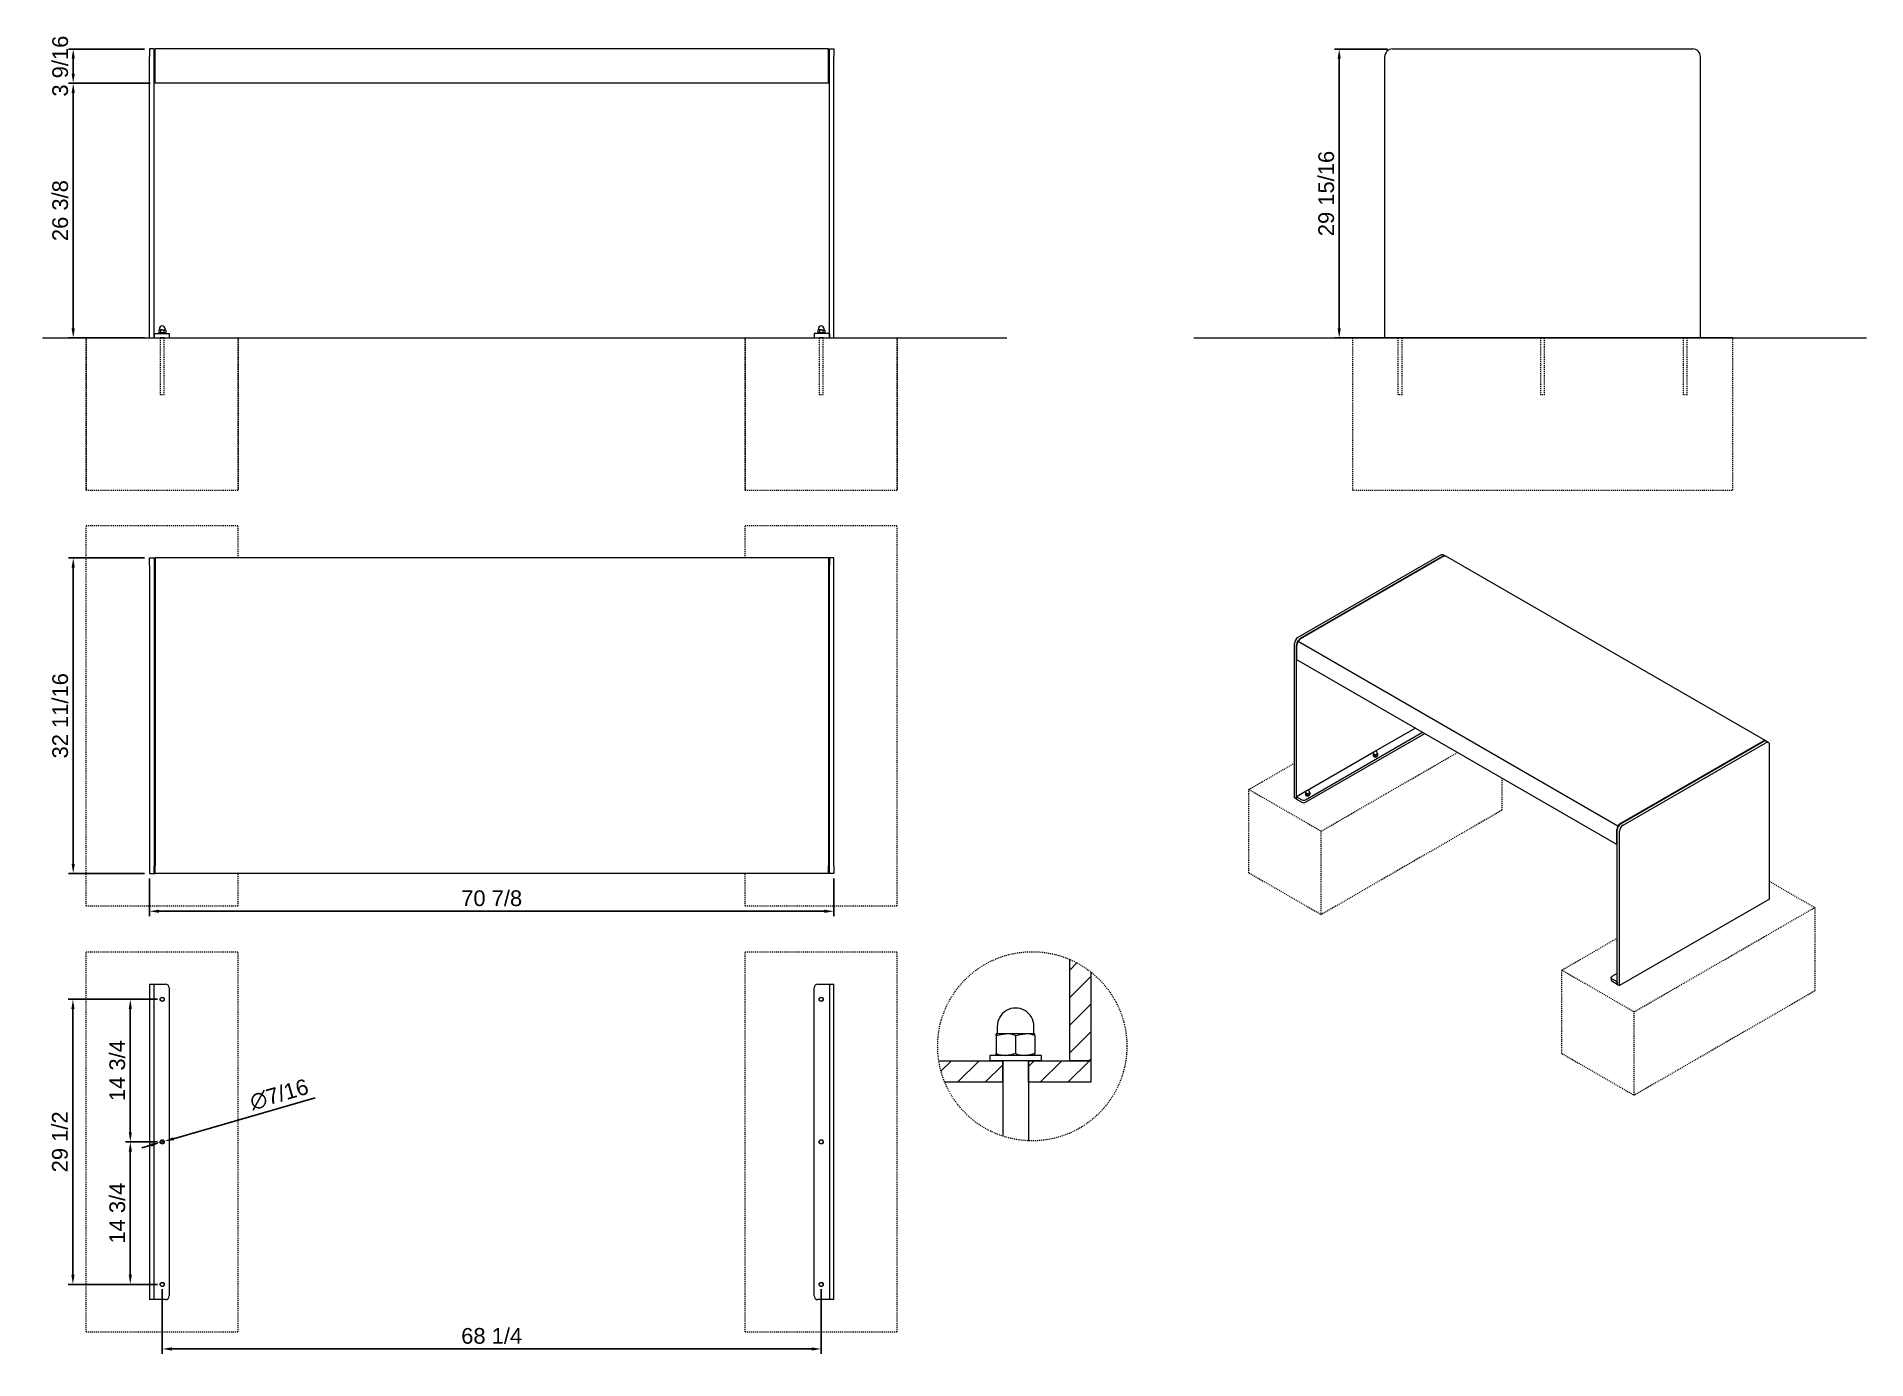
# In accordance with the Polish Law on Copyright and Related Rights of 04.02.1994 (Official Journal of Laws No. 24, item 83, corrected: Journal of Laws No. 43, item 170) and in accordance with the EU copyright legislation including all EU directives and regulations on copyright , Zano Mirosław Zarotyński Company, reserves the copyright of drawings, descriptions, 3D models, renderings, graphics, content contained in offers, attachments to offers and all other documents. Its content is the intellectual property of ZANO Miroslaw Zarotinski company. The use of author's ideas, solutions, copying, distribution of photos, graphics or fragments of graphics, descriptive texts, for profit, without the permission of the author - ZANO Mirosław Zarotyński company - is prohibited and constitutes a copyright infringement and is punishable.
# Model space of a CAD drawing. Header units: inches. Extents: x 3 to 193, y 1 to 138.
import ezdxf

# ---------------------------------------------------------------- set-up
doc = ezdxf.new("R2010")
doc.units = ezdxf.units.IN
doc.linetypes.add('HIDDEN', pattern=[1.905, 1.27, -0.635])
for name, color, linetype, lineweight in [('ZANO_R', 7, 'Continuous', 0), ('ZANO_R_przerywana', 250, 'HIDDEN', 0), ('ZANO_W', 1, 'Continuous', 0)]:
    doc.layers.add(name, color=color, linetype=linetype, lineweight=lineweight)
doc.styles.get("Standard").update_dxf_attribs({"font": 'arial.ttf'})
doc.dimstyles.new('amerykanie', dxfattribs={"dimtxt": 50, "dimasz": 50, "dimexe": 0.5, "dimexo": 0.5, "dimgap": 1, "dimtad": 1, "dimdec": 0, "dimzin": 0, "dimlunit": 5, "dimtxsty": 'Standard', "dimcen": 0.09, "dimclrd": 1, "dimclre": 1, "dimclrt": 1, "dimazin": 0, "dimtfac": 1, "dimtdec": 0, "dimtmove": 0, "dimatfit": 3, "dimfxl": 1, "dimtzin": 0, "dimarcsym": 1})

# ---------------------------------------------------------------- blocks, each defined once
blk = doc.blocks.new('*D356')
at = {"layer": 'ZANO_W', "color": 1, "lineweight": -2}
for p, q in [((14.52, 137.1), (6.62, 137.1)), ((7.12, 136.1), (7.12, 134.56)), ((15.09, 133.56), (6.62, 133.56))]:
    blk.add_line(p, q, dxfattribs=at)
at = {"layer": 'ZANO_W', "color": 1}
for points in [[(7.29, 136.1), (6.96, 136.1), (7.12, 137.1)], [(6.96, 134.56), (7.29, 134.56), (7.12, 133.56)]]:
    blk.add_solid(points, dxfattribs=at)
at = {"layer": 'ZANO_W', "color": 1, "insert": (5.78, 135.33), "char_height": 1.625, "attachment_point": 5, "rotation": 90}
blk.add_mtext('3 9/16', dxfattribs=at)
blk = doc.blocks.new('*D357')
at = {"layer": 'ZANO_W', "color": 1, "lineweight": -2}
for p, q in [((15.09, 133.56), (6.62, 133.56)), ((7.12, 132.56), (7.12, 108.18)), ((14.52, 107.18), (6.62, 107.18))]:
    blk.add_line(p, q, dxfattribs=at)
at = {"layer": 'ZANO_W', "color": 1}
for points in [[(7.29, 132.56), (6.96, 132.56), (7.12, 133.56)], [(6.96, 108.18), (7.29, 108.18), (7.12, 107.18)]]:
    blk.add_solid(points, dxfattribs=at)
at = {"layer": 'ZANO_W', "color": 1, "insert": (5.78, 120.37), "char_height": 1.625, "attachment_point": 5, "rotation": 90}
blk.add_mtext('26 3/8', dxfattribs=at)
blk = doc.blocks.new('*D358')
at = {"layer": 'ZANO_W', "color": 1, "lineweight": -2}
for p, q in [((14.52, 84.4), (6.62, 84.4)), ((7.12, 83.4), (7.12, 52.72)), ((14.52, 51.72), (6.62, 51.72))]:
    blk.add_line(p, q, dxfattribs=at)
at = {"layer": 'ZANO_W', "color": 1}
for points in [[(7.29, 83.4), (6.96, 83.4), (7.12, 84.4)], [(6.96, 52.72), (7.29, 52.72), (7.12, 51.72)]]:
    blk.add_solid(points, dxfattribs=at)
at = {"layer": 'ZANO_W', "color": 1, "insert": (5.78, 68.06), "char_height": 1.625, "attachment_point": 5, "rotation": 90}
blk.add_mtext('32 11/16', dxfattribs=at)
blk = doc.blocks.new('*D359')
at = {"layer": 'ZANO_W', "color": 1, "lineweight": -2}
for p, q in [((143.2, 137.1), (137.7, 137.1)), ((138.2, 136.1), (138.2, 108.18)), ((142.41, 107.18), (137.7, 107.18))]:
    blk.add_line(p, q, dxfattribs=at)
at = {"layer": 'ZANO_W', "color": 1}
for points in [[(138.36, 136.1), (138.03, 136.1), (138.2, 137.1)], [(138.03, 108.18), (138.36, 108.18), (138.2, 107.18)]]:
    blk.add_solid(points, dxfattribs=at)
at = {"layer": 'ZANO_W', "color": 1, "insert": (136.86, 122.14), "char_height": 1.625, "attachment_point": 5, "rotation": 90}
blk.add_mtext('29 15/16', dxfattribs=at)
blk = doc.blocks.new('*D360')
at = {"layer": 'ZANO_W', "color": 1, "lineweight": -2}
for p, q in [((17.51, 24.27), (32.19, 28.49)), ((15.17, 23.6), (14.21, 23.33)), ((16.13, 23.88), (16.55, 24))]:
    blk.add_line(p, q, dxfattribs=at)
at = {"layer": 'ZANO_W', "color": 1}
for points in [[(15.22, 23.44), (15.12, 23.76), (16.13, 23.88)], [(17.46, 24.43), (17.55, 24.11), (16.55, 24)]]:
    blk.add_solid(points, dxfattribs=at)
at = {"layer": 'ZANO_W', "color": 1, "insert": (28.45, 28.84), "char_height": 1.625, "attachment_point": 5, "rotation": 16.0022}
blk.add_mtext('∅7/16', dxfattribs=at)
blk = doc.blocks.new('*D361')
at = {"layer": 'ZANO_W', "color": 1, "lineweight": -2}
for p, q in [((15.84, 38.7), (12.53, 38.7)), ((13.03, 37.7), (13.03, 24.94)), ((15.84, 23.94), (12.53, 23.94))]:
    blk.add_line(p, q, dxfattribs=at)
at = {"layer": 'ZANO_W', "color": 1}
for points in [[(13.2, 37.7), (12.87, 37.7), (13.03, 38.7)], [(12.87, 24.94), (13.2, 24.94), (13.03, 23.94)]]:
    blk.add_solid(points, dxfattribs=at)
at = {"layer": 'ZANO_W', "color": 1, "insert": (11.69, 31.32), "char_height": 1.625, "attachment_point": 5, "rotation": 90}
blk.add_mtext('14 3/4', dxfattribs=at)
blk = doc.blocks.new('*D362')
at = {"layer": 'ZANO_W', "color": 1, "lineweight": -2}
for p, q in [((15.84, 23.94), (12.53, 23.94)), ((13.03, 22.94), (13.03, 10.18)), ((15.84, 9.18), (12.53, 9.18))]:
    blk.add_line(p, q, dxfattribs=at)
at = {"layer": 'ZANO_W', "color": 1}
for points in [[(13.2, 22.94), (12.87, 22.94), (13.03, 23.94)], [(12.87, 10.18), (13.2, 10.18), (13.03, 9.18)]]:
    blk.add_solid(points, dxfattribs=at)
at = {"layer": 'ZANO_W', "color": 1, "insert": (11.69, 16.56), "char_height": 1.625, "attachment_point": 5, "rotation": 90}
blk.add_mtext('14 3/4', dxfattribs=at)
blk = doc.blocks.new('*D363')
at = {"layer": 'ZANO_W', "color": 1, "lineweight": -2}
for p, q in [((15.84, 38.7), (6.59, 38.7)), ((7.09, 37.7), (7.09, 10.18)), ((15.84, 9.18), (6.59, 9.18))]:
    blk.add_line(p, q, dxfattribs=at)
at = {"layer": 'ZANO_W', "color": 1}
for points in [[(7.26, 37.7), (6.93, 37.7), (7.09, 38.7)], [(6.93, 10.18), (7.26, 10.18), (7.09, 9.18)]]:
    blk.add_solid(points, dxfattribs=at)
at = {"layer": 'ZANO_W', "color": 1, "insert": (5.75, 23.94), "char_height": 1.625, "attachment_point": 5, "rotation": 90}
blk.add_mtext('29 1/2', dxfattribs=at)
blk = doc.blocks.new('*D364')
at = {"layer": 'ZANO_W', "color": 1, "lineweight": -2}
for p, q in [((16.34, 8.68), (16.34, 2)), ((84.57, 8.68), (84.57, 2)), ((17.34, 2.5), (83.57, 2.5))]:
    blk.add_line(p, q, dxfattribs=at)
at = {"layer": 'ZANO_W', "color": 1}
for points in [[(17.34, 2.66), (17.34, 2.33), (16.34, 2.5)], [(83.57, 2.33), (83.57, 2.66), (84.57, 2.5)]]:
    blk.add_solid(points, dxfattribs=at)
at = {"layer": 'ZANO_W', "color": 1, "insert": (50.45, 3.84), "char_height": 1.625, "attachment_point": 5}
blk.add_mtext('68 1/4', dxfattribs=at)
blk = doc.blocks.new('*D365')
at = {"layer": 'ZANO_W', "color": 1, "lineweight": -2}
for p, q in [((15.02, 51.22), (15.02, 47.32)), ((85.89, 51.22), (85.89, 47.32)), ((16.02, 47.82), (84.89, 47.82))]:
    blk.add_line(p, q, dxfattribs=at)
at = {"layer": 'ZANO_W', "color": 1}
for points in [[(16.02, 47.98), (16.02, 47.65), (15.02, 47.82)], [(84.89, 47.65), (84.89, 47.98), (85.89, 47.82)]]:
    blk.add_solid(points, dxfattribs=at)
at = {"layer": 'ZANO_W', "color": 1, "insert": (50.45, 49.16), "char_height": 1.625, "attachment_point": 5}
blk.add_mtext('70 7/8', dxfattribs=at)

msp = doc.modelspace()

# ---------------------------------------------------------------- linework, layer by layer
at = {"layer": 'ZANO_R'}
for p, q in [((15.0196, 137.1047), (15.0196, 136.3173)), ((15.49204, 137.1047), (15.0196, 137.1047)), ((15.49204, 136.3173), (15.49204, 137.1047)), ((15.59047, 136.3173), (15.59047, 137.1047)), ((85.31488, 137.1047), (15.59047, 137.1047)), ((85.31488, 136.3173), (85.31488, 137.1047)), ((85.41331, 137.1047), (85.88574, 137.1047)), ((85.41331, 136.3173), (85.41331, 137.1047)), ((85.88574, 137.1047), (85.88574, 136.3173)), ((143.70094, 137.1047), (174.80331, 137.1047)), ((15.0196, 107.18344), (15.0196, 136.3173)), ((15.49204, 107.18344), (15.49204, 136.3173)), ((15.59047, 133.56139), (15.59047, 136.3173)), ((85.31488, 133.56139), (85.31488, 136.3173)), ((85.41331, 107.18344), (85.41331, 136.3173)), ((85.88574, 107.18344), (85.88574, 136.3173)), ((142.91354, 107.18344), (142.91354, 136.3173)), ((175.59071, 107.18344), (175.59071, 136.3173)), ((85.31488, 133.56139), (15.59047, 133.56139)), ((16.02354, 108.03383), (15.97482, 108.0057)), ((15.97482, 108.0057), (15.97482, 107.747)), ((16.02354, 108.03383), (16.06574, 108.03383)), ((16.04323, 108.13226), (16.04323, 108.04367)), ((16.3385, 108.03383), (16.06574, 108.03383)), ((16.15666, 108.0057), (16.15666, 107.747)), ((16.3385, 108.03383), (16.61126, 108.03383)), ((16.52034, 108.0057), (16.52034, 107.747)), ((16.61126, 108.03383), (16.65346, 108.03383)), ((16.63378, 108.04367), (16.63378, 108.13226)), ((16.70219, 108.0057), (16.65346, 108.03383)), ((16.70219, 108.0057), (16.70219, 107.747)), ((84.25189, 108.03383), (84.20316, 108.0057)), ((84.20316, 108.0057), (84.20316, 107.747)), ((84.25189, 108.03383), (84.29408, 108.03383)), ((84.27157, 108.13226), (84.27157, 108.04367)), ((84.56685, 108.03383), (84.29408, 108.03383)), ((84.38501, 108.0057), (84.38501, 107.747)), ((84.56685, 108.03383), (84.83961, 108.03383)), ((84.74869, 108.0057), (84.74869, 107.747)), ((84.83961, 108.03383), (84.88181, 108.03383)), ((84.86212, 108.04367), (84.86212, 108.13226)), ((84.93053, 108.0057), (84.88181, 108.03383)), ((84.93053, 108.0057), (84.93053, 107.747)), ((3.95821, 107.18344), (103.77145, 107.18344)), ((8.46449, 107.18344), (24.21252, 107.18344)), ((8.46449, 107.18344), (24.21252, 107.18344)), ((15.49204, 107.65588), (15.49204, 107.18344)), ((15.49204, 107.65588), (16.67315, 107.65588)), ((15.97482, 107.747), (16.02354, 107.71887)), ((16.02354, 107.71887), (16.02354, 107.65588)), ((16.02354, 107.71887), (16.06574, 107.71887)), ((16.06337, 107.71887), (16.61126, 107.71887)), ((16.3385, 107.71887), (16.06574, 107.71887)), ((16.55504, 107.18344), (16.12197, 107.18344)), ((16.55504, 107.18344), (16.12197, 107.18344)), ((16.55504, 107.18344), (16.12197, 107.18344)), ((16.3385, 107.71887), (16.61126, 107.71887)), ((16.61126, 107.71887), (16.65346, 107.71887)), ((16.65346, 107.71887), (16.70219, 107.747)), ((16.65346, 107.65588), (16.65346, 107.71887)), ((16.67315, 107.65588), (17.06685, 107.65588)), ((17.06685, 107.65588), (17.06685, 107.18344)), ((76.69283, 107.18344), (92.44086, 107.18344)), ((76.69283, 107.18344), (92.44086, 107.18344)), ((83.8385, 107.65588), (83.8385, 107.18344)), ((84.2322, 107.65588), (83.8385, 107.65588)), ((84.20316, 107.747), (84.25189, 107.71887)), ((85.41331, 107.65588), (84.2322, 107.65588)), ((84.25189, 107.71887), (84.25189, 107.65588)), ((84.25189, 107.71887), (84.29408, 107.71887)), ((84.29172, 107.71887), (84.83961, 107.71887)), ((84.56685, 107.71887), (84.29408, 107.71887)), ((84.78338, 107.18344), (84.35031, 107.18344)), ((84.78338, 107.18344), (84.35031, 107.18344)), ((84.78338, 107.18344), (84.35031, 107.18344)), ((84.56685, 107.71887), (84.83961, 107.71887)), ((84.83961, 107.71887), (84.88181, 107.71887)), ((84.88181, 107.71887), (84.93053, 107.747)), ((84.88181, 107.65588), (84.88181, 107.71887)), ((85.41331, 107.65588), (85.41331, 107.18344)), ((123.13365, 107.18344), (192.78221, 107.18344)), ((178.93717, 107.18344), (139.56709, 107.18344)), ((178.93717, 107.18344), (139.56709, 107.18344)), ((144.27181, 107.18344), (144.70488, 107.18344)), ((159.03559, 107.18344), (159.46866, 107.18344)), ((173.79937, 107.18344), (174.23244, 107.18344)), ((15.0196, 83.61213), (15.0196, 84.39953)), ((15.0196, 84.39953), (15.49204, 84.39953)), ((15.0196, 83.61213), (15.0196, 52.50977)), ((15.49204, 84.39953), (15.59047, 84.39953)), ((15.49204, 84.39953), (15.49204, 83.61213)), ((15.49204, 83.61213), (15.49204, 52.50977)), ((85.31488, 84.39953), (15.59047, 84.39953)), ((15.59047, 84.39953), (15.59047, 83.61213)), ((15.59047, 83.61213), (15.59047, 52.50977)), ((85.31488, 84.39953), (85.31488, 83.61213)), ((85.41331, 84.39953), (85.31488, 84.39953)), ((85.31488, 83.61213), (85.31488, 52.50977)), ((85.88574, 84.39953), (85.41331, 84.39953)), ((85.41331, 84.39953), (85.41331, 83.61213)), ((85.41331, 52.50977), (85.41331, 83.61213)), ((85.88574, 83.61213), (85.88574, 84.39953)), ((85.88574, 52.50977), (85.88574, 83.61213)), ((148.7019, 84.70469), (133.93009, 76.17711)), ((148.92628, 84.57516), (134.15447, 76.04757)), ((148.97303, 84.54817), (134.20122, 76.02059)), ((149.1907, 84.60134), (148.96632, 84.73088)), ((182.35248, 65.45745), (149.23744, 84.57436)), ((133.55612, 59.55105), (133.55612, 75.52937)), ((133.7805, 59.42151), (133.7805, 75.39984)), ((133.82725, 73.86139), (133.82725, 75.37285)), ((167.04998, 56.6256), (133.93495, 75.7425)), ((166.94228, 54.74449), (133.82725, 73.86139)), ((134.71543, 59.35679), (146.83405, 66.35272)), ((146.08611, 66.7845), (141.93419, 64.38765)), ((134.71543, 59.09768), (147.05847, 66.22317)), ((182.08806, 65.43127), (167.31625, 56.90369)), ((167.363, 56.8767), (182.13481, 65.40428)), ((167.58738, 56.74717), (182.35919, 65.27475)), ((182.62361, 65.30094), (182.39923, 65.43047)), ((182.73316, 49.08047), (182.73316, 65.05879)), ((141.7749, 64.29569), (134.92226, 60.33974)), ((141.70644, 64.08358), (141.70644, 63.9417)), ((141.74407, 64.17849), (141.73805, 64.16712)), ((141.74407, 64.17801), (141.73805, 64.16712)), ((141.74407, 64.18949), (141.74407, 64.14091)), ((141.87917, 63.98387), (141.87917, 63.84199)), ((142.11513, 64.02037), (142.11513, 63.87848)), ((142.14072, 64.14091), (142.14072, 64.18949)), ((142.15395, 63.92822), (142.15395, 63.94858)), ((142.17835, 64.15658), (142.17835, 64.0147)), ((133.7805, 59.42151), (133.55612, 59.55105)), ((134.76296, 60.24778), (133.7805, 59.68062)), ((133.7805, 59.68062), (134.34146, 59.35679)), ((133.7805, 59.68062), (133.7805, 59.42151)), ((133.7805, 59.42151), (134.34146, 59.09768)), ((134.69451, 60.03568), (134.69451, 59.8938)), ((134.73213, 60.13059), (134.72612, 60.11921)), ((134.73213, 60.1301), (134.72612, 60.11921)), ((134.73213, 60.14159), (134.73213, 60.093)), ((134.86724, 59.93596), (134.86724, 59.79408)), ((135.10319, 59.97246), (135.10319, 59.83058)), ((135.12879, 60.093), (135.12879, 60.14159)), ((135.14201, 59.88032), (135.14201, 59.90068)), ((135.16641, 60.10867), (135.16641, 59.96679)), ((166.94228, 54.74449), (166.94228, 56.25595)), ((166.98903, 40.25064), (166.98903, 56.22896)), ((167.21341, 40.12111), (167.21341, 56.09943)), ((166.98903, 54.77147), (166.94228, 54.74449)), ((15.0196, 52.50977), (15.0196, 51.72237)), ((15.0196, 51.72237), (15.49204, 51.72237)), ((15.49204, 51.72237), (15.49204, 52.50977)), ((15.49204, 51.72237), (15.59047, 51.72237)), ((15.59047, 51.72237), (15.59047, 52.50977)), ((85.31488, 51.72237), (15.59047, 51.72237)), ((85.31488, 51.72237), (85.31488, 52.50977)), ((85.41331, 51.72237), (85.31488, 51.72237)), ((85.41331, 51.72237), (85.41331, 52.50977)), ((85.88574, 51.72237), (85.41331, 51.72237)), ((85.88574, 52.50977), (85.88574, 51.72237)), ((182.73316, 49.08047), (167.21341, 40.12111)), ((110.26759, 42.84574), (110.26759, 32.33658)), ((110.26759, 41.69887), (111.0423, 42.47358)), ((15.0196, 40.27801), (15.0196, 7.60084)), ((15.0196, 40.27801), (15.49204, 40.27801)), ((15.49204, 40.27801), (16.67315, 40.27801)), ((15.49204, 7.60084), (15.49204, 40.27801)), ((17.06685, 39.8843), (17.06685, 7.99454)), ((83.8385, 7.99454), (83.8385, 39.8843)), ((84.2322, 40.27801), (85.41331, 40.27801)), ((85.41331, 40.27801), (85.41331, 7.60084)), ((85.41331, 40.27801), (85.88574, 40.27801)), ((85.88574, 7.60084), (85.88574, 40.27801)), ((110.26759, 38.83972), (112.49626, 41.06839)), ((112.49626, 41.51975), (112.49626, 32.33658)), ((166.35062, 40.94152), (166.35062, 40.68242)), ((166.98903, 41.3733), (166.42807, 41.04947)), ((166.98903, 40.50975), (166.42807, 40.83358)), ((166.98903, 40.25064), (166.42807, 40.57447)), ((166.98903, 40.50975), (166.98903, 40.25064)), ((166.98903, 40.25064), (167.21341, 40.12111)), ((110.26759, 35.98057), (112.49626, 38.20924)), ((102.6901, 34.94327), (102.6901, 35.12242)), ((103.693, 35.12242), (102.6901, 35.12242)), ((102.6901, 34.94327), (103.18145, 35.07325)), ((102.6901, 34.94327), (102.6901, 33.0729)), ((102.80154, 35.90245), (102.80154, 35.17814)), ((103.18145, 35.07325), (103.693, 35.12242)), ((105.6988, 35.12242), (103.693, 35.12242)), ((104.69591, 34.94327), (105.18725, 35.07325)), ((104.69591, 34.94327), (104.69591, 33.0729)), ((105.18725, 35.07325), (105.6988, 35.12242)), ((106.70171, 35.12242), (105.6988, 35.12242)), ((106.59027, 35.17814), (106.59027, 35.90245)), ((106.70171, 34.94327), (106.70171, 35.12242)), ((106.70171, 34.94327), (106.70171, 33.0729)), ((110.26759, 33.12142), (112.49626, 35.35009)), ((96.73812, 32.34158), (103.3587, 32.33658)), ((96.96883, 31.25926), (98.0509, 32.34133)), ((98.67662, 30.10791), (100.90749, 32.33877)), ((102.02149, 32.89375), (102.02149, 32.33658)), ((107.3703, 32.89375), (102.02149, 32.89375)), ((107.3703, 32.33658), (102.02149, 32.33658)), ((102.6901, 32.89375), (102.6901, 33.0729)), ((103.3587, 30.10791), (103.3587, 32.33658)), ((103.3587, 32.33658), (103.3587, 24.5343)), ((104.20456, 32.94292), (103.693, 32.89375)), ((104.69591, 33.0729), (104.20456, 32.94292)), ((106.21035, 32.94292), (105.6988, 32.89375)), ((106.03311, 30.10791), (106.03311, 32.33658)), ((106.03311, 32.33658), (112.49626, 32.33658)), ((106.03311, 32.33658), (106.03311, 24.0519)), ((106.03311, 31.74609), (106.62359, 32.33658)), ((106.70171, 33.0729), (106.21035, 32.94292)), ((106.70171, 32.89375), (106.70171, 33.0729)), ((107.25407, 30.10791), (109.48274, 32.33658)), ((107.3703, 32.33658), (107.3703, 32.89375)), ((110.11322, 30.10791), (112.34189, 32.33658)), ((112.49626, 32.33658), (110.26759, 32.33658)), ((112.34189, 32.33658), (112.49626, 32.49094)), ((101.53577, 30.10791), (103.3587, 31.93084)), ((103.3587, 30.10791), (97.31792, 30.10791)), ((112.49626, 30.10791), (106.03311, 30.10791)), ((15.49204, 7.60084), (15.0196, 7.60084)), ((16.67315, 7.60084), (15.49204, 7.60084)), ((85.41331, 7.60084), (84.2322, 7.60084)), ((85.88574, 7.60084), (85.41331, 7.60084))]:
    msp.add_line(p, q, dxfattribs=at)
at = {"layer": 'ZANO_R', "flags": 128}
for points in [[(15.97482, 108.0057), (16.01936, 108.02611), (16.06574, 108.03383)], [(16.15666, 108.0057), (16.29169, 108.03183), (16.3385, 108.03383)], [(16.3385, 108.03383), (16.47769, 108.01687), (16.52034, 108.0057)], [(16.52034, 108.0057), (16.56489, 108.02611), (16.61126, 108.03383)], [(84.20316, 108.0057), (84.24771, 108.02611), (84.29408, 108.03383)], [(84.38501, 108.0057), (84.52004, 108.03183), (84.56685, 108.03383)], [(84.56685, 108.03383), (84.70604, 108.01687), (84.74869, 108.0057)], [(84.74869, 108.0057), (84.79324, 108.02611), (84.83961, 108.03383)], [(16.15666, 107.747), (16.11211, 107.72659), (16.06574, 107.71887)], [(16.3385, 107.71887), (16.29169, 107.72087), (16.15666, 107.747)], [(16.52034, 107.747), (16.47769, 107.73584), (16.3385, 107.71887)], [(16.70219, 107.747), (16.65764, 107.72659), (16.61126, 107.71887)], [(84.38501, 107.747), (84.34046, 107.72659), (84.29408, 107.71887)], [(84.56685, 107.71887), (84.52004, 107.72087), (84.38501, 107.747)], [(84.74869, 107.747), (84.70604, 107.73584), (84.56685, 107.71887)], [(84.93053, 107.747), (84.88599, 107.72659), (84.83961, 107.71887)], [(148.7019, 84.70469), (148.75512, 84.73102), (148.80726, 84.74802), (148.85725, 84.75535), (148.90409, 84.75286), (148.9468, 84.74059), (148.96632, 84.73088)], [(149.21304, 84.58606), (149.20891, 84.58927), (149.17118, 84.61106), (149.12847, 84.62332), (149.08164, 84.62582), (149.03164, 84.61849), (148.9795, 84.60149), (148.92628, 84.57516)], [(149.23744, 84.57436), (149.21793, 84.58407), (149.17521, 84.59634), (149.12838, 84.59883), (149.07839, 84.5915), (149.02625, 84.5745), (148.97303, 84.54817)], [(182.37482, 65.44217), (182.37069, 65.44538), (182.33296, 65.46717), (182.29025, 65.47943), (182.24342, 65.48193), (182.19342, 65.4746), (182.14129, 65.4576), (182.08806, 65.43127)], [(182.39923, 65.43047), (182.37971, 65.44018), (182.33699, 65.45245), (182.29016, 65.45494), (182.24017, 65.44761), (182.18803, 65.43061), (182.13481, 65.40428)], [(182.35919, 65.27475), (182.41241, 65.30108), (182.46455, 65.31808), (182.51454, 65.32541), (182.56138, 65.32292), (182.60409, 65.31065), (182.64182, 65.28886), (182.6738, 65.258), (182.69937, 65.21868), (182.71801, 65.17171), (182.72936, 65.11805), (182.73316, 65.05879)], [(141.70644, 64.08358), (141.77058, 64.06089), (141.79281, 64.04915)], [(141.79281, 63.87642), (141.77058, 63.89034), (141.70644, 63.9417)], [(141.73085, 63.92822), (141.73316, 63.91021), (141.74476, 63.88466), (141.7656, 63.86116), (141.79471, 63.84078), (141.83072, 63.8245), (141.87196, 63.81307), (141.91649, 63.80702), (141.96223, 63.80664), (142.00704, 63.81194), (142.04883, 63.82268), (142.08564, 63.83836), (142.11576, 63.85823), (142.13777, 63.88139)], [(142.14072, 64.16532), (142.14546, 64.15148), (142.14666, 64.12591), (142.13831, 64.10078), (142.12079, 64.07728), (142.09494, 64.0565), (142.06196, 64.03942), (142.02338, 64.02683), (141.98101, 64.01932), (141.93685, 64.01724), (141.89294, 64.0207), (141.85134, 64.02952), (141.814, 64.0433), (141.78266, 64.06139), (141.7588, 64.08294), (141.74351, 64.10696), (141.73753, 64.13231), (141.74113, 64.1578), (141.74407, 64.16532)], [(141.74407, 64.14091), (141.74414, 64.13781), (141.74993, 64.11328), (141.76472, 64.09004), (141.78782, 64.06918), (141.81814, 64.05167), (141.85428, 64.03834), (141.89453, 64.0298), (141.93703, 64.02646), (141.97977, 64.02847), (142.02077, 64.03573), (142.0581, 64.04792), (142.09002, 64.06445), (142.11504, 64.08456), (142.13199, 64.1073), (142.14007, 64.13161), (142.14072, 64.14091)], [(141.78016, 63.88439), (141.79471, 63.87533), (141.81553, 63.86504)], [(141.79281, 64.04915), (141.85892, 64.00168), (141.87917, 63.98387)], [(141.87917, 63.84199), (141.85892, 63.84756), (141.79281, 63.87642)], [(141.87917, 63.98387), (141.93697, 64.004), (141.99715, 64.01755)], [(142.11513, 63.87848), (142.05732, 63.85835), (141.99715, 63.84481)], [(142.11513, 64.02037), (142.13061, 64.06493), (142.14674, 64.1039)], [(142.13777, 63.91593), (142.15064, 63.94127), (142.15395, 63.96277)], [(142.13777, 63.88139), (142.15064, 63.90673), (142.15395, 63.92822)], [(142.14072, 64.18687), (142.15809, 64.1744), (142.17835, 64.15658)], [(142.17835, 64.0147), (142.16286, 63.97014), (142.14674, 63.93116)], [(134.69451, 60.03568), (134.75864, 60.01299), (134.78087, 60.00125)], [(134.78087, 59.82851), (134.75864, 59.84244), (134.69451, 59.8938)], [(134.71891, 59.88032), (134.72123, 59.8623), (134.73283, 59.83676), (134.75367, 59.81325), (134.78277, 59.79288), (134.81879, 59.7766), (134.86002, 59.76516), (134.90455, 59.75911), (134.95029, 59.75873), (134.9951, 59.76404), (135.0369, 59.77478), (135.07371, 59.79045), (135.10382, 59.81033), (135.12583, 59.83348)], [(135.12879, 60.11741), (135.13352, 60.10358), (135.13472, 60.078), (135.12637, 60.05288), (135.10886, 60.02938), (135.08301, 60.0086), (135.05002, 59.99152), (135.01144, 59.97893), (134.96908, 59.97142), (134.92491, 59.96934), (134.881, 59.97279), (134.8394, 59.98162), (134.80206, 59.99539), (134.77073, 60.01348), (134.74686, 60.03504), (134.73158, 60.05905), (134.7256, 60.0844), (134.72919, 60.1099), (134.73213, 60.11741)], [(134.73213, 60.093), (134.73221, 60.0899), (134.738, 60.06537), (134.75278, 60.04213), (134.77588, 60.02127), (134.80621, 60.00377), (134.84234, 59.99043), (134.8826, 59.9819), (134.92509, 59.97855), (134.96783, 59.98056), (135.00883, 59.98783), (135.04616, 60.00001), (135.07809, 60.01655), (135.1031, 60.03665), (135.12005, 60.0594), (135.12813, 60.08371), (135.12879, 60.093)], [(134.76822, 59.83649), (134.78277, 59.82743), (134.80359, 59.81714)], [(134.78087, 60.00125), (134.84698, 59.95378), (134.86724, 59.93596)], [(134.86724, 59.79408), (134.84698, 59.79965), (134.78087, 59.82851)], [(134.86724, 59.93596), (134.92504, 59.9561), (134.98521, 59.96964)], [(135.10319, 59.83058), (135.04539, 59.81045), (134.98521, 59.7969)], [(135.10319, 59.97246), (135.11868, 60.01702), (135.1348, 60.056)], [(135.12583, 59.86803), (135.13871, 59.89337), (135.14201, 59.91487)], [(135.12583, 59.83348), (135.13871, 59.85882), (135.14201, 59.88032)], [(135.12879, 60.13896), (135.14616, 60.12649), (135.16641, 60.10867)], [(135.16641, 59.96679), (135.15093, 59.92223), (135.1348, 59.88326)], [(166.42807, 40.83358), (166.39519, 40.85671), (166.37075, 40.8831), (166.3557, 40.91174), (166.35062, 40.94152), (166.3557, 40.97131), (166.37075, 40.99994), (166.39519, 41.02633), (166.42807, 41.04947)]]:
    msp.add_lwpolyline(points, dxfattribs=at)
at = {"layer": 'ZANO_R'}
msp.add_lwpolyline([(112.49626, 32.33658), (112.49626, 30.10791)], dxfattribs=at)
for centre, radius in [((16.3385, 38.7032), 0.21654), ((16.3385, 38.7032), 0.19685), ((84.56685, 38.7032), 0.21654), ((84.56685, 38.7032), 0.19685), ((16.3385, 23.93942), 0.21654), ((16.3385, 23.93942), 0.19685), ((84.56685, 23.93942), 0.21654), ((84.56685, 23.93942), 0.19685), ((16.3385, 9.17564), 0.21654), ((16.3385, 9.17564), 0.19685), ((84.56685, 9.17564), 0.21654), ((84.56685, 9.17564), 0.19685)]:
    msp.add_circle(centre, radius, dxfattribs=at)
for centre, radius, start, end in [((143.70094, 136.3173), 0.7874, 90, 180), ((174.80331, 136.3173), 0.7874, 0, 90), ((16.03338, 108.04367), 0.00984, 270, 0), ((16.3385, 108.13226), 0.29528, 0, 180), ((16.06199, 107.86071), 0.17316, 56.8573922, 88.759856), ((16.60752, 107.86071), 0.17316, 56.8578198, 88.7594284), ((16.64362, 108.04367), 0.00984, 180, 270), ((84.26173, 108.04367), 0.00984, 270, 0), ((84.56685, 108.13226), 0.29528, 0, 180), ((84.29033, 107.86071), 0.17316, 56.8574539, 88.7589592), ((84.83586, 107.86071), 0.17316, 56.8574539, 88.7589592), ((84.87197, 108.04367), 0.00984, 180, 270), ((16.06949, 107.89199), 0.17316, 236.8574539, 268.7589592), ((16.61502, 107.89199), 0.17316, 236.8574539, 268.7589592), ((84.29783, 107.892), 0.17316, 236.8578198, 268.7594284), ((84.84336, 107.892), 0.17316, 236.8578198, 268.7594284), ((134.36492, 75.49424), 0.80956, 122.4873957, 177.5126535), ((134.58929, 75.36471), 0.80955, 122.4870727, 177.5129765), ((134.63603, 75.33772), 0.80955, 122.4870727, 177.5129765), ((142.3841, 63.87489), 0.70907, 155.6615052, 162.8834078), ((141.82575, 64.13613), 0.09301, 160.5395501, 249.2572439), ((141.9424, 64.18949), 0.19833, 0, 180), ((141.94204, 64.33757), 0.32473, 242.6426364, 279.7713367), ((141.927, 64.31002), 0.47047, 264.1651504, 278.5747495), ((141.94377, 64.18777), 0.34708, 272.638849, 282.9761322), ((141.98559, 64.21031), 0.19311, 273.432638, 326.5619855), ((142.06729, 63.55233), 0.47048, 84.1647999, 98.5742999), ((141.90454, 64.04067), 0.2658, 322.397007, 335.6694921), ((142.0784, 64.13565), 0.07535, 335.0790266, 34.1990848), ((142.38893, 63.99438), 0.26581, 142.396065, 155.6683253), ((134.52844, 59.71767), 0.40644, 242.6096672, 297.3903328), ((134.52844, 59.45856), 0.40644, 242.6096672, 297.3903328), ((135.37274, 59.82678), 0.70968, 155.6651849, 162.8807733), ((134.81381, 60.08823), 0.09301, 160.5399438, 249.2579797), ((134.93046, 60.14159), 0.19833, 0, 180), ((134.9301, 60.28966), 0.32473, 242.6421985, 279.7713278), ((134.91507, 60.26221), 0.47056, 264.1663241, 278.5729771), ((134.93188, 60.1395), 0.34671, 272.6331875, 282.9813483), ((134.97365, 60.16241), 0.19312, 273.4327467, 326.5618768), ((135.05536, 59.50443), 0.47047, 84.1646879, 98.5745616), ((134.89263, 59.99275), 0.26577, 322.3962572, 335.6702419), ((135.06646, 60.08775), 0.07536, 335.0798979, 34.1975413), ((135.37701, 59.94647), 0.26582, 142.3961981, 155.667901), ((167.75107, 56.22082), 0.80955, 122.4870727, 177.5129765), ((167.79782, 56.19384), 0.80955, 122.4870727, 177.5129765), ((168.02221, 56.0643), 0.80956, 122.4873957, 177.5126535), ((16.67315, 39.8843), 0.3937, 0, 90), ((84.2322, 39.8843), 0.3937, 90, 180), ((166.48296, 40.69561), 0.13299, 185.6937452, 245.6263773), ((104.69591, 35.90246), 1.89437, 359.9997308, 180.0002692), ((102.74581, 35.17815), 0.05573, 270.0029354, 359.9902351), ((103.66735, 32.08213), 3.0404, 70.2269566, 89.5167659), ((105.67316, 32.08213), 3.0404, 70.2269566, 89.5167659), ((106.646, 35.17815), 0.05573, 180.0097649, 269.9970646), ((103.71867, 35.93423), 3.04059, 250.2279308, 269.5162644), ((105.72447, 35.93423), 3.04059, 250.2279308, 269.5162644), ((16.67315, 7.99454), 0.3937, 270, 0), ((84.2322, 7.99454), 0.3937, 180, 270)]:
    msp.add_arc(centre, radius, start, end, dxfattribs=at)
at = {"layer": 'ZANO_R_przerywana', "ltscale": 0.05}
for p, q in [((8.46449, 91.43541), (8.46449, 107.18344)), ((8.46449, 107.18344), (8.46449, 91.43541)), ((16.12197, 107.18344), (16.12197, 101.27793)), ((16.55504, 101.27793), (16.55504, 107.18344)), ((24.21252, 91.43541), (24.21252, 107.18344)), ((24.21252, 107.18344), (24.21252, 91.43541)), ((76.69283, 91.43541), (76.69283, 107.18344)), ((76.69283, 107.18344), (76.69283, 91.43541)), ((84.35031, 107.18344), (84.35031, 101.27793)), ((84.78338, 101.27793), (84.78338, 107.18344)), ((92.44086, 91.43541), (92.44086, 107.18344)), ((92.44086, 107.18344), (92.44086, 91.43541)), ((139.56709, 107.18344), (139.56709, 91.43541)), ((139.56709, 107.18344), (139.56709, 91.43541)), ((144.27181, 107.18344), (144.27181, 101.27793)), ((144.70488, 101.27793), (144.70488, 107.18344)), ((159.03559, 107.18344), (159.03559, 101.27793)), ((159.46866, 101.27793), (159.46866, 107.18344)), ((173.79937, 107.18344), (173.79937, 101.27793)), ((174.23244, 101.27793), (174.23244, 107.18344)), ((178.93717, 91.43541), (178.93717, 107.18344)), ((178.93717, 91.43541), (178.93717, 107.18344)), ((16.55504, 101.27793), (16.12197, 101.27793)), ((16.55504, 101.27793), (16.12197, 101.27793)), ((16.55504, 101.27793), (16.12197, 101.27793)), ((84.78338, 101.27793), (84.35031, 101.27793)), ((84.78338, 101.27793), (84.35031, 101.27793)), ((84.78338, 101.27793), (84.35031, 101.27793)), ((144.70488, 101.27793), (144.27181, 101.27793)), ((159.46866, 101.27793), (159.03559, 101.27793)), ((174.23244, 101.27793), (173.79937, 101.27793)), ((8.46449, 91.43541), (24.21252, 91.43541)), ((8.46449, 91.43541), (24.21252, 91.43541)), ((76.69283, 91.43541), (92.44086, 91.43541)), ((76.69283, 91.43541), (92.44086, 91.43541)), ((139.56709, 91.43541), (178.93717, 91.43541)), ((139.56709, 91.43541), (178.93717, 91.43541)), ((8.46449, 48.37591), (8.46449, 87.74599)), ((8.46449, 87.74599), (24.21252, 87.74599)), ((24.21252, 84.39953), (24.21252, 87.74599)), ((76.69283, 84.39953), (76.69283, 87.74599)), ((76.69283, 87.74599), (92.44086, 87.74599)), ((92.44086, 48.37591), (92.44086, 87.74599)), ((128.85345, 60.43079), (133.55612, 63.14559)), ((136.33285, 56.11303), (150.45225, 64.26398)), ((155.03134, 61.62053), (155.03134, 58.2705)), ((128.85345, 51.79386), (128.85345, 60.43079)), ((128.85345, 60.43079), (136.33285, 56.11303)), ((155.03134, 58.2705), (136.33285, 47.47609)), ((136.33285, 47.47609), (136.33285, 56.11303)), ((24.21252, 48.37591), (24.21252, 51.72237)), ((76.69283, 48.37591), (76.69283, 51.72237)), ((128.85345, 51.79386), (136.33285, 47.47609)), ((182.73316, 50.91552), (187.43583, 48.20072)), ((8.46449, 48.37591), (24.21252, 48.37591)), ((76.69283, 48.37591), (92.44086, 48.37591)), ((168.73734, 37.40631), (187.43583, 48.20072)), ((187.43583, 48.20072), (187.43583, 39.56379)), ((8.46449, 4.25438), (8.46449, 43.62446)), ((8.46449, 43.62446), (24.21252, 43.62446)), ((24.21252, 4.25438), (24.21252, 43.62446)), ((76.69283, 4.25438), (76.69283, 43.62446)), ((76.69283, 43.62446), (92.44086, 43.62446)), ((92.44086, 4.25438), (92.44086, 43.62446)), ((161.25794, 41.72408), (166.98903, 45.03256)), ((161.25794, 33.08714), (161.25794, 41.72408)), ((161.25794, 41.72408), (168.73734, 37.40631)), ((187.43583, 39.56379), (168.73734, 28.76938)), ((168.73734, 28.76938), (168.73734, 37.40631)), ((161.25794, 33.08714), (168.73734, 28.76938)), ((8.46449, 4.25438), (24.21252, 4.25438)), ((76.69283, 4.25438), (92.44086, 4.25438))]:
    msp.add_line(p, q, dxfattribs=at)
at = {"layer": 'ZANO_R_przerywana', "color": 1, "ltscale": 0.05}
msp.add_circle((106.41779, 33.83919), 9.79484, dxfattribs=at)

# ---------------------------------------------------------------- dimensions: what is measured, and where the dimension line sits
at = {"layer": 'ZANO_W'}
dim = msp.add_linear_dim(base=(7.12313, 133.56139), p1=(15.0196, 137.1047), p2=(15.59047, 133.56139), angle=90, dimstyle='amerykanie', override={"dimtxt": 1.625, "dimasz": 1, "dimgap": 0.5, "dimdec": 4, "dimaunit": 1, "dimadec": 1, "dimtdec": 4, "dimtmove": 1, "dimfrac": 2}, dxfattribs=at)
dim.commit()
dim.dimension.update_dxf_attribs({"geometry": '*D356', "text_midpoint": (7.12313, 135.33304), "dimtype": 160})
for base, p1, p2, picture, middle in [((138.19733, 107.18344), (143.70094, 137.1047), (142.91354, 107.18344), '*D359', (136.85712, 122.14407)), ((7.123127, 107.183439), (15.59047, 133.561391), (15.019605, 107.183439), '*D357', (5.782362, 120.372415)), ((7.12313, 51.72237), (15.0196, 84.39953), (15.0196, 51.72237), '*D358', (5.78236, 68.06095)), ((7.09474, 9.17564), (16.3385, 38.7032), (16.3385, 9.17564), '*D363', (5.75453, 23.93942)), ((13.03446, 23.93942), (16.3385, 38.7032), (16.3385, 23.93942), '*D361', (11.6937, 31.32131)), ((13.03446, 9.17564), (16.3385, 23.93942), (16.3385, 9.17564), '*D362', (11.6937, 16.55753))]:
    dim = msp.add_linear_dim(base=base, p1=p1, p2=p2, angle=90, dimstyle='amerykanie', override={"dimtxt": 1.625, "dimasz": 1, "dimgap": 0.5, "dimdec": 4, "dimaunit": 1, "dimadec": 1, "dimtdec": 4, "dimtmove": 1, "dimfrac": 2}, dxfattribs=at)
    dim.commit()
    dim.dimension.update_dxf_attribs({"geometry": picture, "text_midpoint": middle})
for base, p1, p2, picture, middle in [((85.88574, 47.81825), (15.0196, 51.72237), (85.88574, 51.72237), '*D365', (50.45267, 49.15846)), ((84.566848, 2.496435), (16.338502, 9.175643), (84.566848, 9.175643), '*D364', (50.452675, 3.836646))]:
    dim = msp.add_linear_dim(base=base, p1=p1, p2=p2, dimstyle='amerykanie', override={"dimtxt": 1.625, "dimasz": 1, "dimgap": 0.5, "dimdec": 4, "dimaunit": 1, "dimadec": 1, "dimtdec": 4, "dimtmove": 1, "dimfrac": 2}, dxfattribs=at)
    dim.commit()
    dim.dimension.update_dxf_attribs({"geometry": picture, "text_midpoint": middle})
dim = msp.add_diameter_dim_2p(p1=(16.13036, 23.87973), p2=(16.54665, 23.99912), dimstyle='amerykanie', override={"dimtxt": 1.625, "dimasz": 1, "dimgap": 0.5, "dimdec": 4, "dimaunit": 1, "dimadec": 1, "dimtdec": 4, "dimtmove": 1, "dimfrac": 2}, dxfattribs=at)
dim.commit()
dim.dimension.update_dxf_attribs({"geometry": '*D360', "text_midpoint": (28.82999, 27.52183), "dimtype": 163})

doc.saveas('drawing.dxf')
